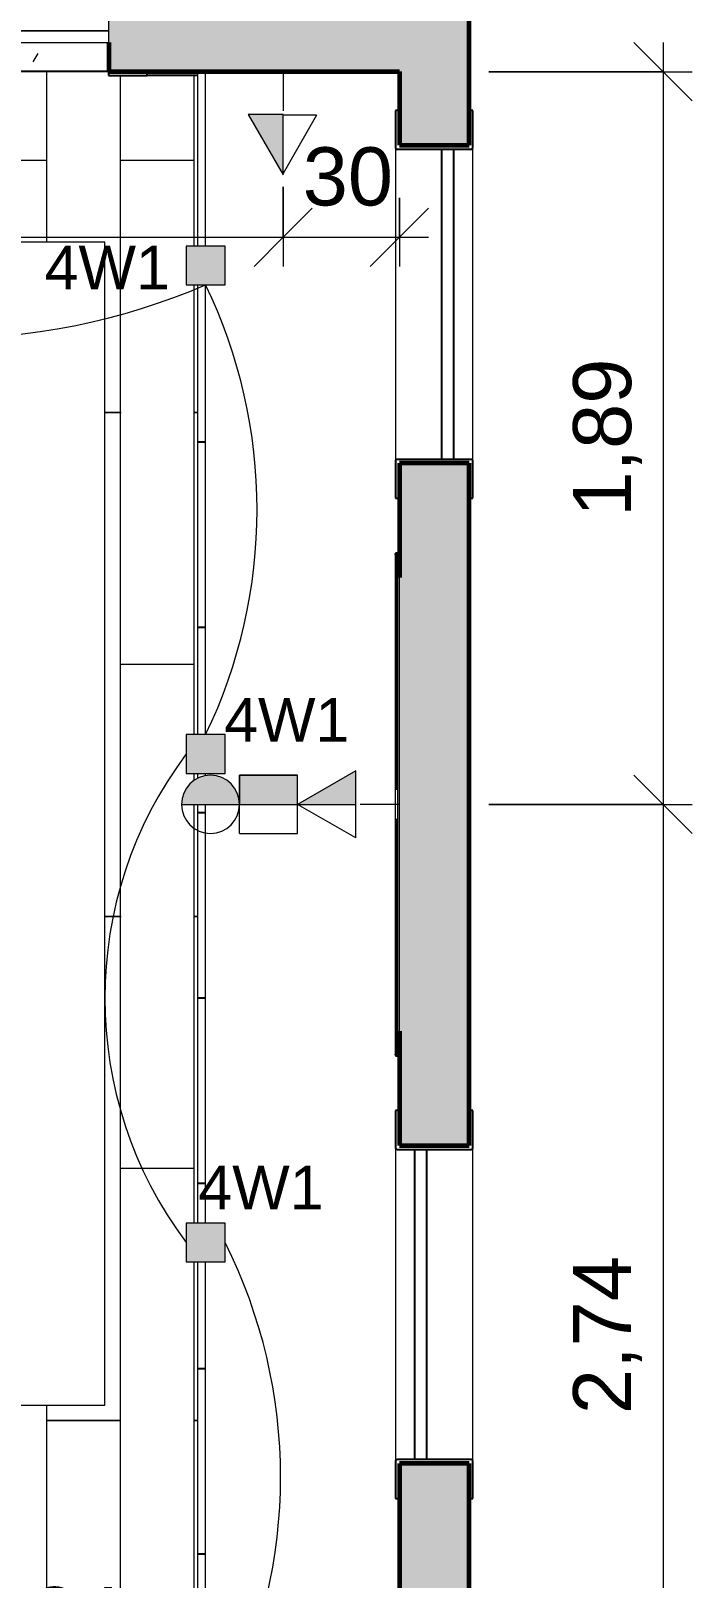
# Model space of a CAD drawing. Header units: millimetres. Extents: x -11245 to 8231, y -22520 to -3800.
# Drawn here: x 6524 to 8231, y -12255 to -8265 of the extents above; entities that cross this region are included whole.
import ezdxf

# ---------------------------------------------------------------- set-up
doc = ezdxf.new("R2010")
doc.units = ezdxf.units.MM
for name, color, linetype, lineweight in [('A-ANNO-DIMS', 211, 'Continuous', 9), ('A-ANNO-DIMS-75', 211, 'Continuous', 9), ('A-ANNO-NOTE', 131, 'Continuous', 9), ('A-DETL-GENF', 92, 'Continuous', 9), ('A-DETL-THIN', 151, 'Continuous', 9), ('A-DOOR', 31, 'Continuous', 9), ('A-FLOR', 192, 'Continuous', 25), ('A-FLOR-PATT', 8, 'Continuous', 25), ('A-GLAZ', 151, 'Continuous', 9), ('A-WALL', 113, 'Continuous', 25), ('A-WALL-PATT', 111, 'Continuous', 25), ('G-ANNO-TEXT', 231, 'Continuous', 9), ('I-FURN', 30, 'Continuous', 9)]:
    doc.layers.add(name, color=color, linetype=linetype, lineweight=lineweight)
doc.styles.add('@Arial Unicode MS', font='ARIALUNI.TTF', dxfattribs={"height": 150})
doc.styles.add('Arial_1', font='arial.ttf', dxfattribs={"height": 112.5})
doc.dimstyles.new('CRT_-__Metros_-_Linha_de_chamada_3_5_mm', dxfattribs={"dimscale": 304.8, "dimtxt": 150.876728, "dimasz": 0.492126, "dimexe": 0.246063, "dimexo": 0.0625, "dimgap": 0.123031, "dimtad": 1, "dimlfac": 0.001, "dimrnd": 0.01, "dimzin": 0, "dimdsep": 46, "dimtxsty": '@Arial Unicode MS', "dimblk1": 'OBLIQUE', "dimblk2": 'OBLIQUE', "dimsah": 1, "dimcen": 0.09, "dimdle": 0.246063, "dimazin": 0, "dimtfac": 1, "dimtdec": 4, "dimtix": 1, "dimtmove": 0, "dimatfit": 3, "dimfxl": 1.476378, "dimfxlon": 1, "dimtvp": 1, "dimtolj": 1, "dimtzin": 0, "dimarcsym": 2})
doc.dimstyles.new('CRT_-__Metros_-_Linha_de_chamada_3_5_mm_2', dxfattribs={"dimscale": 304.8, "dimtxt": 150.876728, "dimasz": 0.492126, "dimexe": 0.246063, "dimexo": 0.0625, "dimgap": 0.123031, "dimtad": 1, "dimdec": 0, "dimlfac": 0.1, "dimdsep": 46, "dimtxsty": '@Arial Unicode MS', "dimblk1": 'OBLIQUE', "dimblk2": 'OBLIQUE', "dimsah": 1, "dimcen": 0.09, "dimdle": 0.246063, "dimazin": 0, "dimtfac": 1, "dimtdec": 4, "dimtix": 1, "dimtmove": 2, "dimatfit": 3, "dimfxl": 1.476378, "dimfxlon": 1, "dimtvp": 1, "dimtolj": 1, "dimtzin": 0, "dimarcsym": 2})

# ---------------------------------------------------------------- blocks, each defined once
blk = doc.blocks.new('Porta correr 4 folhas - 250 x 210-3560947-PONTOS ELÉTRICOS TÉRREO')
at = {"layer": 'A-DOOR', "lineweight": 25}
for p, q in [((-1249, 100), (-1349, 100)), ((-1349, 100), (-1349, 90)), ((-1249, 15), (-1249, 100)), ((1349, 100), (1249, 100)), ((1249, 100), (1249, 15)), ((1349, 90), (1349, 100)), ((-1249, -100), (-1249, -45)), ((1249, -45), (1249, -100)), ((-1349, -90), (-1349, -100)), ((-1349, -100), (-1249, -100)), ((1249, -100), (1349, -100)), ((1349, -100), (1349, -90))]:
    blk.add_line(p, q, dxfattribs=at)
at = {"layer": 'A-DOOR'}
for p, q in [((0, 45), (-625, 45)), ((-625, 45), (-625, 15)), ((0, 15), (0, 45)), ((0, 45), (625, 45)), ((0, 15), (0, 45)), ((625, 45), (625, 15)), ((-625, 15), (-1250, 15)), ((-1250, 15), (-1250, -15)), ((-625, 15), (0, 15)), ((-625, -15), (-625, 15)), ((625, 15), (0, 15)), ((625, -15), (625, 15)), ((625, 15), (1250, 15)), ((1250, 15), (1250, -15)), ((-625, -15), (-1250, -15)), ((-1250, -15), (-1250, -45)), ((-1250, -15), (-625, -15)), ((-625, -45), (-625, -15)), ((625, -45), (625, -15)), ((625, -15), (1250, -15)), ((1250, -15), (625, -15)), ((1250, -15), (1250, -45)), ((-1250, -45), (-625, -45)), ((1250, -45), (625, -45))]:
    blk.add_line(p, q, dxfattribs=at)
blk = doc.blocks.new('Janela basculante e folha fixa - 80 x 160 cm 2-4390414-PONTOS ELÉTRICOS TÉRREO')
at = {"layer": 'A-GLAZ', "lineweight": 25}
for p, q in [((-413.2, 100), (-508.2, 100)), ((-508.2, 100), (-508.2, 90)), ((-408.2, -95), (-408.2, 95)), ((391.8, 95), (391.8, -95)), ((491.8, 100), (396.8, 100)), ((491.8, 90), (491.8, 100)), ((-408.2, -50), (-408.2, -20)), ((-408.2, -20), (391.8, -20)), ((391.8, -20), (391.8, -50)), ((391.8, -50), (-408.2, -50)), ((-508.2, -90), (-508.2, -100)), ((-508.2, -100), (-413.2, -100)), ((396.8, -100), (491.8, -100)), ((491.8, -100), (491.8, -90))]:
    blk.add_line(p, q, dxfattribs=at)
at = {"layer": 'A-GLAZ'}
for p, q in [((-418.2, -90), (-418.2, 90)), ((396.8, 100), (-413.2, 100)), ((401.8, 90), (401.8, -90)), ((-413.2, -100), (396.8, -100))]:
    blk.add_line(p, q, dxfattribs=at)
at = {"layer": 'A-GLAZ', "lineweight": 25}
for centre, start, end in [((-413.2, 95), 360, 90), ((396.8, 95), 90, 180), ((-413.2, -95), 270, 360), ((396.8, -95), 180, 270)]:
    blk.add_arc(centre, 5, start, end, dxfattribs=at)
at = {"layer": 'A-GLAZ'}
for points, knots in [([(-413.2, 100), (-412.7, 100), (-412.1, 99.9), (-411.3, 99.6), (-410.8, 99.4), (-410.4, 99.2), (-410.1, 98.9), (-409.7, 98.6), (-409.4, 98.3), (-409.1, 98), (-408.8, 97.5), (-408.6, 96.9), (-408.3, 96.1), (-408.2, 95.4), (-408.2, 95)], [0, 0, 0, 0, 0.166667, 0.25, 0.333333, 0.375, 0.416667, 0.5, 0.541667, 0.583333, 0.666667, 0.75, 0.833333, 1, 1, 1, 1]), ([(396.8, 100), (396.4, 100), (395.7, 99.9), (394.9, 99.6), (394.4, 99.4), (394, 99.2), (393.7, 98.9), (393.3, 98.6), (393, 98.3), (392.8, 98), (392.5, 97.5), (392.2, 96.9), (391.9, 96.1), (391.8, 95.4), (391.8, 95)], [0, 0, 0, 0, 0.166667, 0.25, 0.333333, 0.375, 0.416667, 0.5, 0.541667, 0.583333, 0.666667, 0.75, 0.833333, 1, 1, 1, 1]), ([(-408.2, -95), (-408.2, -95.4), (-408.3, -96.1), (-408.6, -96.9), (-408.8, -97.5), (-409.1, -98), (-409.4, -98.3), (-409.7, -98.6), (-410.1, -99), (-410.6, -99.3), (-411, -99.5), (-411.4, -99.7), (-412.1, -99.9), (-412.7, -100), (-413.2, -100)], [0, 0, 0, 0, 0.166667, 0.25, 0.333333, 0.416667, 0.458333, 0.5, 0.583333, 0.666667, 0.708333, 0.75, 0.833333, 1, 1, 1, 1]), ([(391.8, -95), (391.8, -95.4), (391.9, -96.1), (392.2, -96.9), (392.5, -97.5), (392.8, -98), (393, -98.3), (393.3, -98.6), (393.8, -99), (394.2, -99.3), (394.6, -99.5), (395, -99.7), (395.7, -99.9), (396.4, -100), (396.8, -100)], [0, 0, 0, 0, 0.166667, 0.25, 0.333333, 0.416667, 0.458333, 0.5, 0.583333, 0.666667, 0.708333, 0.75, 0.833333, 1, 1, 1, 1])]:
    blk.add_open_spline(points, degree=3, knots=knots, dxfattribs=at)
blk = doc.blocks.new('Janela basculante e folha fixa - 80 x 160 cm 2-4390463-PONTOS ELÉTRICOS TÉRREO')
at = {"layer": 'A-GLAZ', "lineweight": 25}
for p, q in [((-413.2, 100), (-508.2, 100)), ((-508.2, 100), (-508.2, 90)), ((-408.2, -95), (-408.2, 95)), ((391.8, 95), (391.8, -95)), ((491.8, 100), (396.8, 100)), ((491.8, 90), (491.8, 100)), ((-408.2, -50), (-408.2, -20)), ((-408.2, -20), (391.8, -20)), ((391.8, -20), (391.8, -50)), ((391.8, -50), (-408.2, -50)), ((-508.2, -90), (-508.2, -100)), ((-508.2, -100), (-413.2, -100)), ((396.8, -100), (491.8, -100)), ((491.8, -100), (491.8, -90))]:
    blk.add_line(p, q, dxfattribs=at)
at = {"layer": 'A-GLAZ'}
for p, q in [((-418.2, -90), (-418.2, 90)), ((396.8, 100), (-413.2, 100)), ((401.8, 90), (401.8, -90)), ((-413.2, -100), (396.8, -100))]:
    blk.add_line(p, q, dxfattribs=at)
at = {"layer": 'A-GLAZ', "lineweight": 25}
for centre, start, end in [((-413.2, 95), 360, 90), ((396.8, 95), 90, 180), ((-413.2, -95), 270, 360), ((396.8, -95), 180, 270)]:
    blk.add_arc(centre, 5, start, end, dxfattribs=at)
at = {"layer": 'A-GLAZ'}
for points, knots in [([(-413.2, 100), (-412.7, 100), (-412.1, 99.9), (-411.3, 99.6), (-410.8, 99.4), (-410.4, 99.2), (-410.1, 98.9), (-409.7, 98.6), (-409.4, 98.3), (-409.1, 98), (-408.8, 97.5), (-408.6, 96.9), (-408.3, 96.1), (-408.2, 95.4), (-408.2, 95)], [0, 0, 0, 0, 0.166667, 0.25, 0.333333, 0.375, 0.416667, 0.5, 0.541667, 0.583333, 0.666667, 0.75, 0.833333, 1, 1, 1, 1]), ([(396.8, 100), (396.4, 100), (395.7, 99.9), (394.9, 99.6), (394.4, 99.4), (394, 99.2), (393.7, 98.9), (393.3, 98.6), (393, 98.3), (392.8, 98), (392.5, 97.5), (392.2, 96.9), (391.9, 96.1), (391.8, 95.4), (391.8, 95)], [0, 0, 0, 0, 0.166667, 0.25, 0.333333, 0.375, 0.416667, 0.5, 0.541667, 0.583333, 0.666667, 0.75, 0.833333, 1, 1, 1, 1]), ([(-408.2, -95), (-408.2, -95.4), (-408.3, -96.1), (-408.6, -96.9), (-408.8, -97.5), (-409.1, -98), (-409.4, -98.3), (-409.7, -98.6), (-410.1, -99), (-410.6, -99.3), (-411, -99.5), (-411.4, -99.7), (-412.1, -99.9), (-412.7, -100), (-413.2, -100)], [0, 0, 0, 0, 0.166667, 0.25, 0.333333, 0.416667, 0.458333, 0.5, 0.583333, 0.666667, 0.708333, 0.75, 0.833333, 1, 1, 1, 1]), ([(391.8, -95), (391.8, -95.4), (391.9, -96.1), (392.2, -96.9), (392.5, -97.5), (392.8, -98), (393, -98.3), (393.3, -98.6), (393.8, -99), (394.2, -99.3), (394.6, -99.5), (395, -99.7), (395.7, -99.9), (396.4, -100), (396.8, -100)], [0, 0, 0, 0, 0.166667, 0.25, 0.333333, 0.416667, 0.458333, 0.5, 0.583333, 0.666667, 0.708333, 0.75, 0.833333, 1, 1, 1, 1])]:
    blk.add_open_spline(points, degree=3, knots=knots, dxfattribs=at)
blk = doc.blocks.new('Blks_Decor Henzel Studio_Tapete Diamond Dust - Único-V16-PONTOS ELÉTRICOS TÉRREO')
at = {"layer": 'I-FURN', "color": 254}
for p, q in [((-918.1, 1250), (-1070, 1250)), ((1180, 1250), (1011.8, 1250)), ((-1500, 1020), (-1500, -1250)), ((1500, -1250), (1500, 1020)), ((-1500, -1250), (1500, -1250))]:
    blk.add_line(p, q, dxfattribs=at)
blk = doc.blocks.new('Blks_Elet_Samsung_Smart TV - 58_-2517220-PONTOS ELÉTRICOS TÉRREO')
at = {"layer": 'I-FURN', "color": 254}
for p, q in [((-585.1, 8.2), (-650, 3.3)), ((-650, 0), (-650, 3.3)), ((-650, 3.3), (-38.1, 3.3)), ((-650, 0), (-38.1, 0)), ((-585.1, 8.2), (585.1, 8.2)), ((-38.1, 3.3), (-29.5, 3.3)), ((-38.1, 3.3), (-38.1, 0)), ((-29.5, 3.3), (-22.2, 3.3)), ((-22.2, 3.3), (21.9, 3.3)), ((21.9, 3.3), (29.2, 3.3)), ((29.2, 3.3), (37.8, 3.3)), ((37.8, 3.3), (650, 3.3)), ((37.8, 0), (37.8, 3.3)), ((37.8, 0), (650, 0)), ((585.1, 8.2), (650, 3.3)), ((650, 3.3), (650, 0)), ((-644, -2.4), (644, -2.4)), ((-644, -2.4), (644, -2.4)), ((-29.5, -1.8), (-40.6, -1.8)), ((-22.2, -1.8), (-29.5, -1.8)), ((21.9, -1.8), (-22.2, -1.8)), ((29.2, -1.8), (21.9, -1.8)), ((40.4, -1.8), (29.2, -1.8))]:
    blk.add_line(p, q, dxfattribs=at)
at = {"layer": 'I-FURN', "color": 254, "flags": 128}
for points in [[(-38.1, 0), (-39.3, -1), (-40.6, -1.8)], [(40.4, -1.8), (39, -1), (37.8, 0)]]:
    blk.add_lwpolyline(points, dxfattribs=at)
at = {"layer": 'I-FURN', "color": 254}
for points, knots in [([(-644, -2.4), (-644.1, -2.4), (-644.4, -2.4), (-644.8, -2.3), (-645.5, -2.3), (-646.4, -2.1), (-647.4, -1.7), (-648.6, -1.1), (-649.5, -0.5), (-650, 0)], [-0.6227346, -0.6227346, -0.6227346, -0.6227346, -0.6, -0.55, -0.5, -0.4, -0.3, -0.2, 0, 0, 0, 0]), ([(650, 0), (649.5, -0.5), (648.6, -1.1), (647.4, -1.7), (646.4, -2.1), (645.3, -2.3), (644.5, -2.4), (644.1, -2.4), (644, -2.4)], [0, 0, 0, 0, 0.2, 0.3, 0.4, 0.5, 0.6, 0.6227346, 0.6227346, 0.6227346, 0.6227346])]:
    blk.add_open_spline(points, degree=3, knots=knots, dxfattribs=at)
for points in [[(-644.3, -2.4), (-644.2, -2.4), (-644.1, -2.4), (-644, -2.4)], [(644.3, -2.4), (644.2, -2.4), (644.1, -2.4), (644, -2.4)]]:
    blk.add_open_spline(points, degree=3, dxfattribs=at)
blk = doc.blocks.new('RACK-BANCO QUARTO - RACK-BANCO QUARTO-4356055-PONTOS ELÉTRICOS TÉRREO')
at = {"layer": 'I-FURN', "color": 254}
for p, q in [((-1940, -500), (-2390, -500)), ((-680, -500), (-1840, -500)), ((-1435, -500), (-1435, -520)), ((-1434, -520), (-1434, -500)), ((-957, -500), (-957, -520)), ((-956, -520), (-956, -500)), ((-573.6, -500), (-580, -500)), ((580, -500), (-500, -500)), ((-479, -500), (-479, -520)), ((-478, -520), (-478, -500)), ((-1, -500), (-1, -520)), ((0, -520), (0, -500)), ((477, -500), (477, -520)), ((478, -520), (478, -500)), ((1840, -500), (680, -500)), ((955, -500), (955, -520)), ((956, -520), (956, -500)), ((1433, -500), (1433, -520)), ((1434, -520), (1434, -500)), ((-1940, -520), (-2390, -520)), ((-1435, -520), (-1840, -520)), ((-957, -520), (-1434, -520)), ((-680, -520), (-956, -520)), ((-567.5, -520), (-580, -520)), ((-479, -520), (-500, -520)), ((-1, -520), (-478, -520)), ((477, -520), (0, -520)), ((580, -520), (478, -520)), ((955, -520), (680, -520)), ((1433, -520), (956, -520)), ((1840, -520), (1434, -520))]:
    blk.add_line(p, q, dxfattribs=at)
blk = doc.blocks.new('DIMBLOCK9-PONTOS ELÉTRICOS TÉRREO')
at = {"layer": 'A-ANNO-DIMS-75', "lineweight": 18}
for p, q in [((8156, -8369.7), (8081, -8294.7)), ((8156, -8369.7), (8231, -8444.7)), ((8156, -10259.7), (8081, -10184.7)), ((8156, -10259.7), (8231, -10334.7))]:
    blk.add_line(p, q, dxfattribs=at)
at = {"layer": 'A-ANNO-DIMS-75'}
for p, q in [((8156, -8294.7), (8156, -10259.7)), ((7706, -8369.7), (8231, -8369.7)), ((8156, -8369.7), (7706, -8369.7)), ((7706, -10259.7), (8231, -10259.7)), ((8156, -10259.7), (7706, -10259.7))]:
    blk.add_line(p, q, dxfattribs=at)
at = {"layer": 'A-ANNO-DIMS-75', "color": 0, "insert": (7923.8, -9517.6), "char_height": 150, "width": 487.012, "attachment_point": 1, "rotation": 90, "line_spacing_factor": 1.117605, "style": '@Arial Unicode MS'}
blk.add_mtext('1,89', dxfattribs=at)
blk = doc.blocks.new('_Oblique')
at = {"color": 0, "linetype": 'ByBlock', "lineweight": -2}
blk.add_line((-0.5, -0.5), (0.5, 0.5), dxfattribs=at)
blk = doc.blocks.new('DIMBLOCK10-PONTOS ELÉTRICOS TÉRREO')
at = {"layer": 'A-ANNO-DIMS-75', "lineweight": 18}
for p, q in [((8156, -10259.7), (8081, -10184.7)), ((8156, -10259.7), (8231, -10334.7)), ((8156, -12999.7), (8081, -12924.7)), ((8156, -12999.7), (8231, -13074.7))]:
    blk.add_line(p, q, dxfattribs=at)
at = {"layer": 'A-ANNO-DIMS-75'}
for p, q in [((7706, -10259.7), (8231, -10259.7)), ((8156, -10259.7), (7706, -10259.7)), ((8156, -10259.7), (8156, -12999.7)), ((7706, -12999.7), (8231, -12999.7)), ((8156, -12999.7), (7706, -12999.7))]:
    blk.add_line(p, q, dxfattribs=at)
at = {"layer": 'A-ANNO-DIMS-75', "color": 0, "insert": (7923.8, -11832.6), "char_height": 150, "width": 487.012, "attachment_point": 1, "rotation": 90, "line_spacing_factor": 1.117605, "style": '@Arial Unicode MS'}
blk.add_mtext('2,74', dxfattribs=at)
blk = doc.blocks.new('DIMBLOCK12-PONTOS ELÉTRICOS TÉRREO')
at = {"layer": 'A-ANNO-DIMS-75'}
for p, q in [((3975.4, -8347), (3975.4, -8872)), ((3975.4, -8797), (3975.4, -8347)), ((7175.4, -8666.4), (7175.4, -8872)), ((7175.4, -8797), (7175.4, -8666.4)), ((3900.4, -8797), (7175.4, -8797))]:
    blk.add_line(p, q, dxfattribs=at)
at = {"layer": 'A-ANNO-DIMS-75', "lineweight": 18}
for p, q in [((3975.4, -8797), (4050.4, -8722)), ((7175.4, -8797), (7250.4, -8722)), ((3975.4, -8797), (3900.4, -8872)), ((7175.4, -8797), (7100.4, -8872))]:
    blk.add_line(p, q, dxfattribs=at)
at = {"layer": 'A-ANNO-DIMS-75', "color": 0, "insert": (5372.5, -8564.8), "char_height": 150, "width": 487.012, "attachment_point": 1, "line_spacing_factor": 1.117605, "style": '@Arial Unicode MS'}
blk.add_mtext('3,20', dxfattribs=at)
blk = doc.blocks.new('DIMBLOCK13-PONTOS ELÉTRICOS TÉRREO')
at = {"layer": 'A-ANNO-DIMS-75'}
for p, q in [((7175.4, -8666.4), (7175.4, -8872)), ((7175.4, -8797), (7175.4, -8666.4)), ((7475.4, -8695), (7475.4, -8872)), ((7475.4, -8797), (7475.4, -8695)), ((7175.4, -8797), (7550.4, -8797))]:
    blk.add_line(p, q, dxfattribs=at)
at = {"layer": 'A-ANNO-DIMS-75', "lineweight": 18}
for p, q in [((7175.4, -8797), (7250.4, -8722)), ((7475.4, -8797), (7550.4, -8722)), ((7175.4, -8797), (7100.4, -8872)), ((7475.4, -8797), (7400.4, -8872))]:
    blk.add_line(p, q, dxfattribs=at)
at = {"layer": 'A-ANNO-DIMS-75', "color": 0, "insert": (7226, -8564.8), "char_height": 150, "width": 278.81, "attachment_point": 1, "line_spacing_factor": 1.117605, "style": '@Arial Unicode MS'}
blk.add_mtext('30', dxfattribs=at)
blk = doc.blocks.new('DIMBLOCK16-PONTOS ELÉTRICOS TÉRREO')
at = {"layer": 'A-ANNO-DIMS-75'}
for p, q in [((7475.4, -12060.5), (7475.4, -12585.5)), ((7475.4, -12510.5), (7475.4, -12060.5)), ((5635.4, -12612.5), (5635.4, -12435.5)), ((5635.4, -12510.5), (7550.4, -12510.5)), ((5635.4, -12510.5), (5635.4, -12612.5))]:
    blk.add_line(p, q, dxfattribs=at)
at = {"layer": 'A-ANNO-DIMS-75', "lineweight": 18}
for p, q in [((5635.4, -12510.5), (5710.4, -12435.5)), ((7475.4, -12510.5), (7550.4, -12435.5)), ((5635.4, -12510.5), (5560.4, -12585.5)), ((7475.4, -12510.5), (7400.4, -12585.5))]:
    blk.add_line(p, q, dxfattribs=at)
at = {"layer": 'A-ANNO-DIMS-75', "color": 0, "insert": (6352.5, -12278.3), "char_height": 150, "width": 487.012, "attachment_point": 1, "line_spacing_factor": 1.117605, "style": '@Arial Unicode MS'}
blk.add_mtext('1,84', dxfattribs=at)

msp = doc.modelspace()

# ---------------------------------------------------------------- hatches: boundary and pattern name
at = {"layer": 'A-ANNO-NOTE'}
for points in [[(7212.88, -10259.651), (7362.88, -10259.651), (7362.88, -10173.048), (7305.594, -10206.122)], [(7062.88, -10259.651), (7062.743, -10255.122), (7059.484, -10237.338), (7057.171, -10230.95), (7049.604, -10217.046), (7045.495, -10211.635), (7037.614, -10203.512), (7030.485, -10197.927), (7020.713, -10192.219), (7008.02, -10187.405), (6994.667, -10184.959), (6981.093, -10184.959), (6969.931, -10186.83), (6957.099, -10191.258), (6949.08, -10195.467), (6939.864, -10202.036), (6927.471, -10215.201), (6922.554, -10222.807), (6918.589, -10230.95), (6915.059, -10241.702), (6912.88, -10259.651)], [(7212.88, -10259.651), (7212.88, -10184.651), (7062.88, -10184.651), (7062.88, -10259.651)]]:
    msp.add_hatch(color=256, dxfattribs=at).paths.add_polyline_path(points)
at = {"layer": 'A-DETL-GENF'}
msp.add_hatch(color=5, dxfattribs=at).paths.add_polyline_path([(7175.38, -8636.061), (7175.38, -8480.176), (7085.38, -8480.176), (7139.655, -8574.184)])
h = msp.add_hatch(color=133, dxfattribs=at)
h.paths.add_polyline_path([(5125.38, -15879.651), (5125.38, -15779.651), (5025.38, -15779.651), (5025.38, -15879.651)])
h.paths.add_polyline_path([(5025.38, -15212.984), (5125.38, -15212.984), (5125.38, -15112.984), (5025.38, -15112.984)])
h.paths.add_polyline_path([(5125.38, -14546.317), (5125.38, -14446.317), (5025.38, -14446.317), (5025.38, -14546.317)])
h.paths.add_polyline_path([(5025.38, -13879.651), (5125.38, -13879.651), (5125.38, -13779.651), (5025.38, -13779.651)])
h.paths.add_polyline_path([(6925.38, -12699.651), (7025.38, -12699.651), (7025.38, -12599.651), (6925.38, -12599.651)])
h.paths.add_polyline_path([(5562.047, -12699.651), (5662.047, -12699.651), (5662.047, -12599.651), (5562.047, -12599.651)])
h.paths.add_polyline_path([(4298.713, -12699.651), (4298.713, -12599.651), (4198.713, -12599.651), (4198.713, -12699.651)])
h.paths.add_polyline_path([(2835.38, -12699.651), (2935.38, -12699.651), (2935.38, -12599.651), (2835.38, -12599.651)])
h.paths.add_polyline_path([(1465.38, -12699.651), (1465.38, -12599.651), (1365.38, -12599.651), (1365.38, -12699.651)])
h.paths.add_polyline_path([(-34.62, -12699.651), (-34.62, -12599.651), (-134.62, -12599.651), (-134.62, -12699.651)])
h.paths.add_polyline_path([(-1534.62, -12699.651), (-1534.62, -12599.651), (-1634.62, -12599.651), (-1634.62, -12699.651)])
h.paths.add_polyline_path([(7025.38, -11439.651), (7025.38, -11339.651), (6925.38, -11339.651), (6925.38, -11439.651)])
h.paths.add_polyline_path([(365.38, -11369.651), (365.38, -11269.651), (265.38, -11269.651), (265.38, -11369.651)])
h.paths.add_polyline_path([(-1434.62, -11369.651), (-1434.62, -11269.651), (-1534.62, -11269.651), (-1534.62, -11369.651)])
h.paths.add_polyline_path([(3345.38, -11019.651), (3345.38, -10919.651), (3245.38, -10919.651), (3245.38, -11019.651)])
h.paths.add_polyline_path([(2345.38, -11019.651), (2345.38, -10919.651), (2245.38, -10919.651), (2245.38, -11019.651)])
h.paths.add_polyline_path([(1245.38, -11019.651), (1345.38, -11019.651), (1345.38, -10919.651), (1245.38, -10919.651)])
h.paths.add_polyline_path([(365.38, -10219.651), (365.38, -10119.651), (265.38, -10119.651), (265.38, -10219.651)])
h.paths.add_polyline_path([(-1434.62, -10219.651), (-1434.62, -10119.651), (-1534.62, -10119.651), (-1534.62, -10219.651), (-1521.115, -10219.651)])
h.paths.add_polyline_path([(7025.38, -10179.651), (7025.38, -10079.651), (6925.38, -10079.651), (6925.38, -10179.651)])
h.paths.add_polyline_path([(265.38, -9069.651), (365.38, -9069.651), (365.38, -8969.651), (265.38, -8969.651), (265.38, -9048.468)])
h.paths.add_polyline_path([(-1534.62, -9069.651), (-1434.62, -9069.651), (-1434.62, -8969.651), (-1534.62, -8969.651)])
h.paths.add_polyline_path([(7025.38, -8919.651), (7025.38, -8819.651), (6925.38, -8819.651), (6925.38, -8919.651)])
h.paths.add_polyline_path([(5662.047, -8919.651), (5662.047, -8819.651), (5562.047, -8819.651), (5562.047, -8919.651)])
h.paths.add_polyline_path([(4298.713, -8919.651), (4298.713, -8819.651), (4198.713, -8819.651), (4198.713, -8919.651)])
h.paths.add_polyline_path([(3245.38, -8919.651), (3345.38, -8919.651), (3345.38, -8819.651), (3245.38, -8819.651)])
h.paths.add_polyline_path([(2345.38, -8919.651), (2345.38, -8819.651), (2245.38, -8819.651), (2245.38, -8919.651), (2274.37, -8919.651)])
h.paths.add_polyline_path([(1245.38, -8919.651), (1345.38, -8919.651), (1345.38, -8819.651), (1245.38, -8819.651), (1245.38, -8858.754)])
at = {"layer": 'A-FLOR-PATT', "lineweight": 9}
h = msp.add_hatch(dxfattribs=at)
h.set_pattern_fill('FP_1', color=9, style=0, pattern_type=2)
h.set_pattern_definition([(0, (0, 0), (609.6, 152.4), [25.146, -432.054, 25.146, -432.054, -2438.4]), (0, (0, 0), (609.6, 152.4), [-914.4, 25.146, -889.254, 25.146, -432.054, -1066.8]), (0, (0, 0), (609.6, 152.4), [-2286, 25.146, -279.654, 25.146, -736.854]), (120, (228.6, 76.2), (-436.7823, 451.729), [25.146, -432.054, 25.146, -432.054, -2438.4]), (120, (228.6, 76.2), (-436.7823, 451.729), [-914.4, 25.146, -889.254, 25.146, -432.054, -1066.8]), (120, (228.6, 76.2), (-436.7823, 451.729), [-2286, 25.146, -279.654, 25.146, -736.854]), (240, (304.8, 381), (-172.8177, -604.129), [25.146, -432.054, 25.146, -432.054, -2438.4]), (240, (304.8, 381), (-172.8177, -604.129), [-914.4, 25.146, -889.254, 25.146, -432.054, -1066.8]), (240, (304.8, 381), (-172.8177, -604.129), [-2286, 25.146, -279.654, 25.146, -736.854])])
h.paths.add_polyline_path([(2920.38, -8294.651), (2920.38, -8324.651), (1670.38, -8324.651), (1670.38, -8294.651), (2892.239, -8294.651)])
h.paths.add_polyline_path([(4850.38, -8294.651), (6100.38, -8294.651), (6100.38, -8324.651), (4850.38, -8324.651)])
h.paths.add_polyline_path([(3068.774, -8369.651), (3544.38, -8369.651), (3544.38, -8294.651), (2920.38, -8294.651), (2920.38, -8234.651), (3544.38, -8234.651), (3544.38, -8179.651), (3644.38, -8179.651), (3644.38, -8189.651), (3785.38, -8189.651), (3788.787, -8163.769), (3798.777, -8139.651), (3814.669, -8118.94), (3835.38, -8103.048), (3859.498, -8093.058), (3885.38, -8089.651), (3911.262, -8093.058), (3935.38, -8103.048), (3956.091, -8118.94), (3971.982, -8139.651), (3981.973, -8163.769), (3985.38, -8189.651), (4126.38, -8189.651), (4126.38, -8179.651), (4226.38, -8179.651), (4226.38, -8234.651), (4850.38, -8234.651), (4850.38, -8294.651), (4226.38, -8294.651), (4226.38, -8369.651), (6724.38, -8369.651), (6724.38, -8294.651), (6100.38, -8294.651), (6100.38, -8234.651), (6724.38, -8234.651), (6724.38, -8179.651), (6824.38, -8179.651), (6824.38, -8189.651), (6965.38, -8189.651), (6968.787, -8163.769), (6978.777, -8139.651), (6994.669, -8118.94), (7015.38, -8103.048), (7039.498, -8093.058), (7065.38, -8089.651), (7091.262, -8093.058), (7115.38, -8103.048), (7136.091, -8118.94), (7151.982, -8139.651), (7161.973, -8163.769), (7165.38, -8189.651), (7655.38, -8189.651), (7655.38, -6889.651), (7455.38, -6889.651), (7455.38, -6824.651), (3987.88, -6824.651), (3987.88, -6744.651), (7455.38, -6744.651), (7455.38, -6689.651), (3985.38, -6689.651), (3985.38, -6889.651), (3785.38, -6889.651), (3785.38, -6689.651), (805.38, -6689.651), (805.38, -6889.651), (605.38, -6889.651), (605.38, -6689.651), (-2184.62, -6689.651), (-2184.62, -6889.651), (-2384.62, -6889.651), (-2384.62, -8189.651), (-2233.62, -8189.651), (-2233.62, -8179.651), (-2133.62, -8179.651), (-2133.62, -8234.651), (-1509.62, -8234.651), (-1509.62, -8294.651), (-259.62, -8294.651), (-259.62, -8234.651), (364.38, -8234.651), (364.38, -8179.651), (464.38, -8179.651), (464.38, -8189.651), (605.38, -8189.651), (608.787, -8163.769), (618.777, -8139.651), (634.669, -8118.94), (655.38, -8103.048), (679.498, -8093.058), (705.38, -8089.651), (731.262, -8093.058), (755.38, -8103.048), (776.091, -8118.94), (791.982, -8139.651), (801.973, -8163.769), (805.38, -8189.651), (946.38, -8189.651), (946.38, -8179.651), (1046.38, -8179.651), (1046.38, -8234.651), (1670.38, -8234.651), (1670.38, -8294.651), (1046.38, -8294.651), (1046.38, -8369.651), (2920.38, -8369.651)])
h.paths.add_polyline_path([(-2084.62, -8369.651), (364.38, -8369.651), (364.38, -8294.651), (-259.62, -8294.651), (-259.62, -8324.651), (-1509.62, -8324.651), (-1509.62, -8294.651), (-2133.62, -8294.651), (-2133.62, -8369.651)])
h.paths.add_polyline_path([(7515.38, -8187.151), (7515.38, -6892.151), (7595.38, -6892.151), (7595.38, -8187.151), (7570.395, -8187.151)])
h.paths.add_polyline_path([(3774.91, -6824.651), (807.88, -6824.651), (807.88, -6744.651), (3782.88, -6744.651), (3782.88, -6824.651)])
h.paths.add_polyline_path([(597.295, -6824.651), (-2182.12, -6824.651), (-2182.12, -6744.651), (602.88, -6744.651), (602.88, -6824.651)])
h = msp.add_hatch(dxfattribs=at)
h.set_pattern_fill('FP_10', color=9, style=0, pattern_type=2)
h.set_pattern_definition([(90, (5045.38, -11849.65), (-380, 2e-14), [1300, 0]), (0, (5045.4, -11849.7), (0, -1300), [190, -190]), (90, (5235.38, -11849.65), (-380, 2e-14), [1300, 0]), (180, (5235.4, -10549.7), (-2e-13, -1300), [190, -190]), (90, (4855.38, -11849.65), (-380, 2e-14), [650, -650]), (180, (5045.4, -11199.7), (-2e-13, -1300), [190, -190]), (90, (4855.38, -11199.65), (-380, 2e-14), [650, -650])])
h.paths.add_polyline_path([(5374.086, -13149.651), (5435.38, -13149.651), (5435.38, -13139.651), (5410.38, -13139.651), (5410.38, -13144.651), (5360.38, -13144.651), (5360.38, -13139.651), (4590.38, -13139.651), (4590.38, -13149.651), (5360.38, -13149.651)])
h.paths.add_polyline_path([(3666.238, -13149.651), (3685.38, -13149.651), (3685.38, -13144.651), (3686.844, -13141.115), (3690.38, -13139.651), (4535.38, -13139.651), (4535.38, -13104.651), (5360.38, -13104.651), (5360.38, -13099.651), (5410.38, -13099.651), (5410.38, -13104.651), (5525.38, -13104.651), (5525.38, -13139.651), (6955.38, -13139.651), (6955.38, -12699.651), (6925.38, -12699.651), (6925.38, -12599.651), (6955.38, -12599.651), (6955.38, -12193.651), (6975.38, -12193.651), (6975.38, -12192.651), (6955.38, -12192.651), (6955.38, -11715.651), (6975.38, -11715.651), (6975.38, -11714.651), (6955.38, -11714.651), (6955.38, -11439.651), (6925.38, -11439.651), (6925.38, -11339.651), (6955.38, -11339.651), (6955.38, -11237.651), (6975.38, -11237.651), (6975.38, -11236.651), (6955.38, -11236.651), (6955.38, -10759.651), (6975.38, -10759.651), (6975.38, -10758.651), (6955.38, -10758.651), (6955.38, -10281.651), (6975.38, -10281.651), (6975.38, -10280.651), (6955.38, -10280.651), (6955.38, -10259.651), (6912.88, -10259.651), (6913.017, -10255.122), (6915.059, -10241.702), (6918.589, -10230.95), (6922.554, -10222.807), (6931.742, -10209.917), (6939.864, -10202.036), (6949.08, -10195.467), (6955.38, -10191.655), (6955.38, -10179.651), (6925.38, -10179.651), (6925.38, -10079.651), (6955.38, -10079.651), (6955.38, -9803.651), (6975.38, -9803.651), (6975.38, -9802.651), (6955.38, -9802.651), (6955.38, -9325.651), (6975.38, -9325.651), (6975.38, -9324.651), (6955.38, -9324.651), (6955.38, -8919.651), (6925.38, -8919.651), (6925.38, -8819.651), (6955.38, -8819.651), (6955.38, -8379.651), (6724.38, -8379.651), (6724.38, -8369.651), (4226.38, -8369.651), (4226.38, -8379.651), (4025.38, -8379.651), (4025.38, -8529.651), (4445.38, -8529.651), (4445.38, -8809.651), (6715.38, -8809.651), (6715.38, -11809.651), (4445.38, -11809.651), (4445.38, -11979.651), (4025.38, -11979.651), (4025.38, -12149.651), (3975.38, -12149.651), (3975.38, -12159.651), (2395.38, -12159.651), (2395.38, -12244.651), (2393.915, -12248.186), (2390.38, -12249.651), (3185.38, -12249.651), (3185.38, -12279.651), (2385.38, -12279.651), (2385.38, -13049.651), (2390.38, -13049.651), (2393.915, -13051.115), (2395.38, -13054.651), (2395.38, -13139.651), (3000.38, -13139.651), (3003.915, -13141.115), (3005.38, -13144.984), (3005.38, -13149.651), (3068.774, -13149.651)])
h.paths.add_polyline_path([(5662.047, -12699.651), (5562.047, -12699.651), (5562.047, -12599.651), (5662.047, -12599.651), (5662.047, -12631.556)])
h.paths.add_polyline_path([(4298.713, -12699.651), (4198.713, -12699.651), (4198.713, -12599.651), (4298.713, -12599.651)])
h.paths.add_polyline_path([(2935.38, -12699.651), (2835.38, -12699.651), (2835.38, -12599.651), (2935.38, -12599.651)])
h.paths.add_polyline_path([(4025.38, -11379.651), (4215.38, -11379.651), (4215.38, -11227.821), (4139.144, -11227.139), (4119.61, -11224.414), (4109.74, -11221.326), (4075.38, -11221.326), (4074.556, -11280.442), (4071.684, -11289.001), (4070.319, -11291.352), (4067.412, -11294.467), (4066.266, -11295.468), (4062.88, -11295.468), (4037.74, -11294.936), (4032.899, -11292.124), (4026.933, -11283.23), (4025.977, -11279.995), (4025.38, -11279.995), (4025.38, -11325.035)])
h.paths.add_polyline_path([(4127.979, -9297.976), (4215.38, -9297.821), (4215.38, -9129.651), (4025.38, -9129.651), (4026.217, -9238.182), (4027.635, -9234.193), (4030.058, -9230.39), (4033.914, -9226.588), (4039.712, -9223.996), (4045.38, -9223.833), (4065.494, -9223.833), (4070.934, -9228.873), (4074.276, -9236.251), (4075.38, -9248.048), (4075.38, -9297.976), (4127.939, -9297.976)])
at = {"layer": 'A-WALL-PATT'}
h = msp.add_hatch(color=256, dxfattribs=at)
h.paths.add_polyline_path([(3598.376, -8369.651), (4225.38, -8369.651), (4225.38, -8189.651), (3545.38, -8189.651), (3545.38, -8369.651)])
h.paths.add_polyline_path([(-2227.252, -8369.651), (-2134.62, -8369.651), (-2134.62, -8189.651), (-2384.62, -8189.651), (-2384.62, -8369.651)])
h.paths.add_polyline_path([(365.38, -8369.651), (1045.38, -8369.651), (1045.38, -8189.651), (365.38, -8189.651), (365.38, -8294.651)])
h.paths.add_polyline_path([(7475.38, -8369.651), (7655.38, -8369.651), (7655.38, -8189.651), (6725.38, -8189.651), (6725.38, -8369.651), (7305.594, -8369.651)])
h = msp.add_hatch(color=256, dxfattribs=at)
h.paths.add_polyline_path([(7475.38, -13329.651), (7655.38, -13329.651), (7655.38, -11959.651), (7475.38, -11959.651), (7475.38, -13149.651)])
h.paths.add_polyline_path([(7475.38, -11139.651), (7655.38, -11139.651), (7655.38, -9379.651), (7475.38, -9379.651), (7475.38, -11040.464)])
h.paths.add_polyline_path([(7655.38, -8559.651), (7655.38, -8369.651), (7475.38, -8369.651), (7475.38, -8559.651)])

# ---------------------------------------------------------------- linework, layer by layer
at = {"layer": 'A-ANNO-NOTE'}
for p, q in [((7175.38, -8369.651), (7175.38, -8470.901)), ((7261.982, -8482.151), (7175.38, -8482.151)), ((7261.982, -8482.151), (7175.38, -8632.151)), ((7362.88, -10173.048), (7212.88, -10259.651)), ((7362.88, -10173.048), (7212.88, -10259.651)), ((7362.88, -10259.651), (7362.88, -10173.048)), ((7362.88, -10346.253), (7362.88, -10173.048)), ((7212.88, -10184.651), (7062.88, -10184.651)), ((7062.88, -10184.651), (7062.88, -10259.651)), ((7062.88, -10334.651), (7062.88, -10184.651)), ((7062.88, -10184.651), (7212.88, -10184.651)), ((7212.88, -10259.651), (7212.88, -10184.651)), ((7212.88, -10334.651), (7212.88, -10184.651)), ((6912.88, -10259.651), (7062.88, -10259.651)), ((7062.88, -10259.651), (7212.88, -10259.651)), ((7212.88, -10259.651), (7362.88, -10259.651)), ((7362.88, -10346.253), (7212.88, -10259.651)), ((7475.38, -10259.651), (7374.13, -10259.651)), ((7475.38, -10259.651), (7374.13, -10259.651)), ((7475.38, -10259.651), (7374.13, -10259.651)), ((7062.88, -10334.651), (7212.88, -10334.651))]:
    msp.add_line(p, q, dxfattribs=at)
for start, end in [(0, 180), (360, 180), (180, 360)]:
    msp.add_arc((6987.88, -10259.651), 75, start, end, dxfattribs=at)
at = {"layer": 'A-DETL-THIN'}
for p, q in [((7085.38, -8480.176), (7175.38, -8636.061)), ((7175.38, -8480.176), (7085.38, -8480.176)), ((7175.38, -8636.061), (7175.38, -8480.176)), ((7025.38, -8819.651), (6925.38, -8819.651)), ((6925.38, -8819.651), (6925.38, -8919.651)), ((7025.38, -8919.651), (7025.38, -8819.651)), ((6925.38, -8919.651), (7025.38, -8919.651)), ((7025.38, -10079.651), (6925.38, -10079.651)), ((6925.38, -10079.651), (6925.38, -10179.651)), ((7025.38, -10179.651), (7025.38, -10079.651)), ((6925.38, -10179.651), (7025.38, -10179.651)), ((7025.38, -11339.651), (6925.38, -11339.651)), ((6925.38, -11339.651), (6925.38, -11439.651)), ((7025.38, -11439.651), (7025.38, -11339.651)), ((6925.38, -11439.651), (7025.38, -11439.651))]:
    msp.add_line(p, q, dxfattribs=at)
for centre, radius, start, end in [((6293.713, -7322.711), 1736.343, 246.884396, 293.115604), ((5773.676, -9499.651), 1334.351, 334.235818, 25.764182), ((7764.274, -10759.651), 1049.115, 143.09386, 216.90614), ((5822.286, -11994.651), 1346.648, 333.303544, 26.696456)]:
    msp.add_arc(centre, radius, start, end, dxfattribs=at)
at = {"layer": 'A-FLOR'}
msp.add_line((6724.433, -8369.651), (4226.327, -8369.651), dxfattribs=at)
at = {"layer": 'A-WALL', "lineweight": 60}
for p, q in [((7655.38, -8559.651), (7655.38, -8189.651)), ((6725.38, -8294.651), (6725.38, -8369.651)), ((6725.38, -8369.651), (7475.38, -8369.651)), ((7475.38, -8369.651), (7475.38, -8559.651)), ((7475.38, -8559.651), (7655.38, -8559.651)), ((7475.38, -9379.651), (7475.38, -9674.551)), ((7655.38, -9379.651), (7475.38, -9379.651)), ((7655.38, -11139.651), (7655.38, -9379.651)), ((7475.38, -10844.751), (7475.38, -11139.651)), ((7475.38, -11139.651), (7655.38, -11139.651)), ((7475.38, -11959.651), (7475.38, -13149.651)), ((7655.38, -11959.651), (7475.38, -11959.651)), ((7655.38, -13329.651), (7655.38, -11959.651))]:
    msp.add_line(p, q, dxfattribs=at)
at = {"layer": 'A-WALL'}
msp.add_line((6955.38, -8379.651), (6824.38, -8379.651), dxfattribs=at)

# ---------------------------------------------------------------- block references
at = {"layer": 'A-DOOR', "rotation": 180}
msp.add_blockref('Porta correr 4 folhas - 250 x 210-3560947-PONTOS ELÉTRICOS TÉRREO', (5475.38, -8279.651), dxfattribs=at)
at = {"layer": 'A-GLAZ'}
for name, p, rotation in [('Janela basculante e folha fixa - 80 x 160 cm 2-4390414-PONTOS ELÉTRICOS TÉRREO', (7565.38, -8961.462), 89.99999999999984), ('Janela basculante e folha fixa - 80 x 160 cm 2-4390463-PONTOS ELÉTRICOS TÉRREO', (7565.38, -11557.839), 269.9999999999998)]:
    msp.add_blockref(name, p, dxfattribs=dict(at, rotation=rotation))
at = {"layer": 'I-FURN', "color": 254}
for name, p, rotation in [('RACK-BANCO QUARTO - RACK-BANCO QUARTO-4356055-PONTOS ELÉTRICOS TÉRREO', (7475.38, -10759.651), 269.9999999999998), ('Blks_Decor Henzel Studio_Tapete Diamond Dust - Único-V16-PONTOS ELÉTRICOS TÉRREO', (5465.38, -10309.651), 89.9999999999999), ('Blks_Elet_Samsung_Smart TV - 58_-2517220-PONTOS ELÉTRICOS TÉRREO', (7467.17, -10259.651), 269.9999999999997)]:
    msp.add_blockref(name, p, dxfattribs=dict(at, rotation=rotation))

# ---------------------------------------------------------------- texts
at = {"layer": 'G-ANNO-TEXT', "color": 33, "char_height": 112.5, "width": 408.86062, "attachment_point": 1, "style": 'Arial_1'}
for insert in [(6559.803, -8818.853), (7023.188, -9985.599), (6956.64, -11191.93)]:
    msp.add_mtext('4W1', dxfattribs=dict(at, insert=insert))

# ---------------------------------------------------------------- dimensions: what is measured, and where the dimension line sits
at = {"layer": 'A-ANNO-DIMS'}
for base, p1, p2, override, picture, middle in [((8156.05, -10259.651), (7706.05, -8369.651), (7706.05, -10259.651), {"dimpost": '<>', "dimfxl": 1890}, 'DIMBLOCK9-PONTOS ELÉTRICOS TÉRREO', (8041.913, -9314.651)), ((8156.05, -12999.651), (7706.05, -10259.651), (7706.05, -12999.651), {"dimpost": '<>', "dimfxl": 2740}, 'DIMBLOCK10-PONTOS ELÉTRICOS TÉRREO', (8043.192, -11629.651))]:
    dim = msp.add_linear_dim(base=base, p1=p1, p2=p2, angle=90, dimstyle='CRT_-__Metros_-_Linha_de_chamada_3_5_mm', override=override, dxfattribs=at)
    dim.commit()
    dim.dimension.update_dxf_attribs({"geometry": picture, "text_midpoint": middle})
for base, p1, p2, override, picture, middle in [((7175.38, -8797.002), (3975.38, -8347.002), (7175.38, -8666.406), {"dimpost": '<>', "dimfxl": 3215.900928}, 'DIMBLOCK12-PONTOS ELÉTRICOS TÉRREO', (5575.38, -8682.865)), ((7475.38, -12510.495), (5635.38, -12612.497), (7475.38, -12060.495), {"dimpost": '<>', "dimfxl": 1921.016977}, 'DIMBLOCK16-PONTOS ELÉTRICOS TÉRREO', (6555.38, -12396.358))]:
    dim = msp.add_linear_dim(base=base, p1=p1, p2=p2, dimstyle='CRT_-__Metros_-_Linha_de_chamada_3_5_mm', override=override, dxfattribs=at)
    dim.commit()
    dim.dimension.update_dxf_attribs({"geometry": picture, "text_midpoint": middle})
dim = msp.add_linear_dim(base=(7475.38, -8797.002), p1=(7175.38, -8666.406), p2=(7475.38, -8695), dimstyle='CRT_-__Metros_-_Linha_de_chamada_3_5_mm_2', override={"dimpost": '<>', "dimfxl": 301.359632}, dxfattribs=at)
dim.commit()
dim.dimension.update_dxf_attribs({"geometry": 'DIMBLOCK13-PONTOS ELÉTRICOS TÉRREO', "text_midpoint": (7365.373, -8664.798), "dimtype": 160})

doc.saveas('drawing.dxf')
